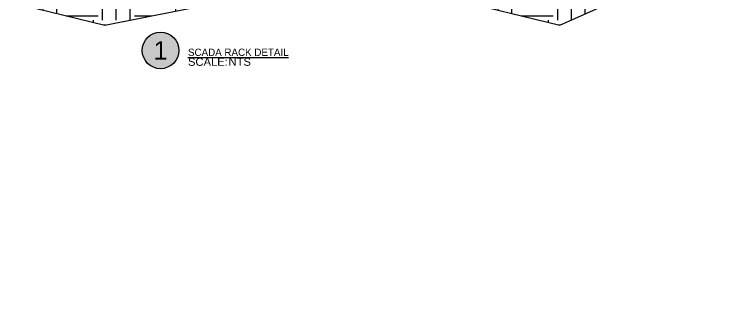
# Model space of a CAD drawing. Header units: feet. Extents: x -159 to 1687, y -48 to 1556.
# Drawn here: x 805.1 to 1046.5, y 885.6 to 985.1 of the extents above; entities that cross this region are included whole.
import ezdxf
from ezdxf import colors
from ezdxf.entities.mleader import LeaderData, LeaderLine
from ezdxf.enums import TextEntityAlignment as Align
from ezdxf.math import Vec2, Vec3

# ---------------------------------------------------------------- set-up
doc = ezdxf.new("R2018")
doc.units = ezdxf.units.FT
doc.header["$MEASUREMENT"] = 0
for name, color, linetype in [('C-LINEWORK', 7, 'Continuous'), ('E-DIM', 1, 'Continuous'), ('G-ANNO-TEXT', 1, 'Continuous'), ('G-TITL-TEXT', 153, 'Continuous')]:
    doc.layers.add(name, color=color, linetype=linetype)
doc.styles.add('NEI-A', font='arial.ttf')

# ---------------------------------------------------------------- blocks, each defined once
blk = doc.blocks.new('DETAIL-TITLE_WITH_SCALE')
at = {"layer": 'G-TITL-TEXT'}
h = blk.add_hatch(color=255, dxfattribs=at)
h.dxf.hatch_style = 1
h.paths.add_polyline_path([(0, 0, 1), (0.5, 0, 1)])
blk.add_circle((0.25, 0), 0.25, dxfattribs=at)
at = {"insert": (0.625, -0.101), "char_height": 0.1094, "attachment_point": 1, "style": 'NEI-A'}
blk.add_mtext_dynamic_manual_height_columns('\\pxt5;SCALE:', width=0.421927, gutter_width=0.5469, heights=[0], dxfattribs=at)
at = {"style": 'NEI-A'}
blk.add_attdef('DETAIL_NO', text='', height=0.25, dxfattribs=at).set_placement((0.25, 0), align=Align.MIDDLE_CENTER)
at = {"lineweight": 30, "flags": 104}
blk.add_attdef('DETAIL_TITLE', text='', height=0.25, dxfattribs=at).set_placement((0.625, 0.024), align=Align.BOTTOM_LEFT)
at = {"style": 'NEI-A'}
blk.add_attdef('SCALE', text='', height=0.1, dxfattribs=at).set_placement((1.1792, -0.101), align=Align.TOP_LEFT)

msp = doc.modelspace()

# ---------------------------------------------------------------- hatches: boundary and pattern name
at = {"layer": 'C-LINEWORK'}
h = msp.add_hatch(dxfattribs=at)
h.set_pattern_fill('EARTH', color=254, scale=50)
h.set_pattern_definition([(0, (-5916.237, -1827.929), (12.5, 12.5), [12.5, -12.5]), (0, (-5916.237, -1823.241), (12.5, 12.5), [12.5, -12.5]), (0, (-5916.237, -1818.554), (12.5, 12.5), [12.5, -12.5]), (90, (-5914.675, -1816.991), (-12.5, 12.5), [12.5, -12.5]), (90, (-5909.987, -1816.991), (-12.5, 12.5), [12.5, -12.5]), (90, (-5905.3, -1816.991), (-12.5, 12.5), [12.5, -12.5])])
h.paths.add_polyline_path([(739.65965, 1005.90336), (780.26192, 988.43832), (798.59843, 990.53282), (836.05731, 981.36939), (915.38295, 997.17084), (895.08182, 1005.90336), (853.15957, 1005.90336), (852.99798, 990.18512), (846.99798, 990.18512), (846.99798, 1005.90336)])
h = msp.add_hatch(dxfattribs=at)
h.set_pattern_fill('EARTH', color=254, scale=50)
h.set_pattern_definition([(0, (-5760.815, -1827.929), (12.5, 12.5), [12.5, -12.5]), (0, (-5760.815, -1823.241), (12.5, 12.5), [12.5, -12.5]), (0, (-5760.815, -1818.554), (12.5, 12.5), [12.5, -12.5]), (90, (-5759.253, -1816.991), (-12.5, 12.5), [12.5, -12.5]), (90, (-5754.565, -1816.991), (-12.5, 12.5), [12.5, -12.5]), (90, (-5749.878, -1816.991), (-12.5, 12.5), [12.5, -12.5])])
h.paths.add_polyline_path([(915.38295, 997.17084), (935.68409, 988.43832), (954.0206, 990.53282), (991.47948, 981.36939), (1046.48901, 1005.90336), (942.25661, 1005.90372), (942.25661, 990.18512), (936.25661, 990.18512), (936.25661, 1005.90407), (895.87604, 1005.90479)])

# ---------------------------------------------------------------- linework, layer by layer
for points in [[(739.65965, 1005.90336), (780.26192, 988.43832), (798.59843, 990.53282), (836.05731, 981.36939), (915.38295, 997.17084)], [(915.38295, 997.17084), (935.68409, 988.43832), (954.0206, 990.53282), (991.47948, 981.36939), (1046.48901, 1005.90336)]]:
    msp.add_lwpolyline(points, dxfattribs=at)

# ---------------------------------------------------------------- block references
at = {"layer": 'E-DIM'}
ref = msp.add_blockref('DETAIL-TITLE_WITH_SCALE', (848.87997, 972.73801), dxfattribs=dict(at, xscale=25, yscale=25, zscale=25))
ref.add_attrib('DETAIL_NO', '1', dxfattribs={"layer": '0', "color": 0, "height": 6.25, "style": 'NEI-A'}).set_placement((855.12997, 972.73801), align=Align.MIDDLE_CENTER)
ref.add_attrib('SCALE', 'NTS', dxfattribs={"layer": '0', "color": 7, "height": 2.734375, "style": 'NEI-A'}).set_placement((878.35891, 970.21328), align=Align.TOP_LEFT)
lines = msp.add_mtext('{\\LSCADA RACK DETAIL}', dxfattribs={"layer": 'G-ANNO-TEXT', "insert": (864.50497, 973.33828), "char_height": 2.5, "attachment_point": 1})
ref.add_attrib('DETAIL_TITLE', '', (864.50497, 973.33828), dxfattribs={"flags": 104}).embed_mtext(lines)

# ---------------------------------------------------------------- next in the draw order: leaders
at = {"layer": 'G-ANNO-TEXT'}
ml = msp.add_multileader_mtext('Standard', dxfattribs=at)
ml.set_content('\\A1;6 MOTOR CONTROL CABLE CONDUITS (TYP.)', color=256, style='NEI-A')
ml.set_leader_properties()
ml.build(insert=Vec2(0, 0))
ml.multileader.update_dxf_attribs({"dogleg_length": 0.36, "arrow_head_size": 0.125})
ctx = ml.context
ctx.base_point, ctx.char_height, ctx.arrow_head_size, ctx.landing_gap_size, ctx.plane_origin = Vec3(822.13293, 1038.01238), 1, 0.125, 0.0625, Vec3(370.13821, 525.74619)
notes = []
notes.append((ctx, [(0, (0, 0, 0), (0, 0), (1, 0), 1, [])]))
ctx.mtext.insert, ctx.mtext.width, ctx.mtext.flow_direction = Vec3(822.19543, 1038.65938), 17.7675237, 5
ctx.mtext.has_bg_fill, ctx.mtext.bg_color, ctx.mtext.bg_scale_factor, ctx.mtext.bg_transparency, ctx.mtext.use_window_bg_color = 1, -1073741824, 1.5, 0, 1
for ctx, leaders in notes:
    for number, flags, end, landing, length, lines in leaders:
        leader = LeaderData()
        leader.index, (leader.has_last_leader_line, leader.has_dogleg_vector, leader.attachment_direction) = number, flags
        leader.last_leader_point, leader.dogleg_vector, leader.dogleg_length = Vec3(end), Vec3(landing), length
        for number, points, colour, breaks in lines:
            line = LeaderLine()
            line.index, line.vertices, line.color, line.breaks = number, Vec3.list(points), colors.encode_raw_color(colour), breaks
            leader.lines.append(line)
        ctx.leaders.append(leader)

doc.saveas('drawing.dxf')
